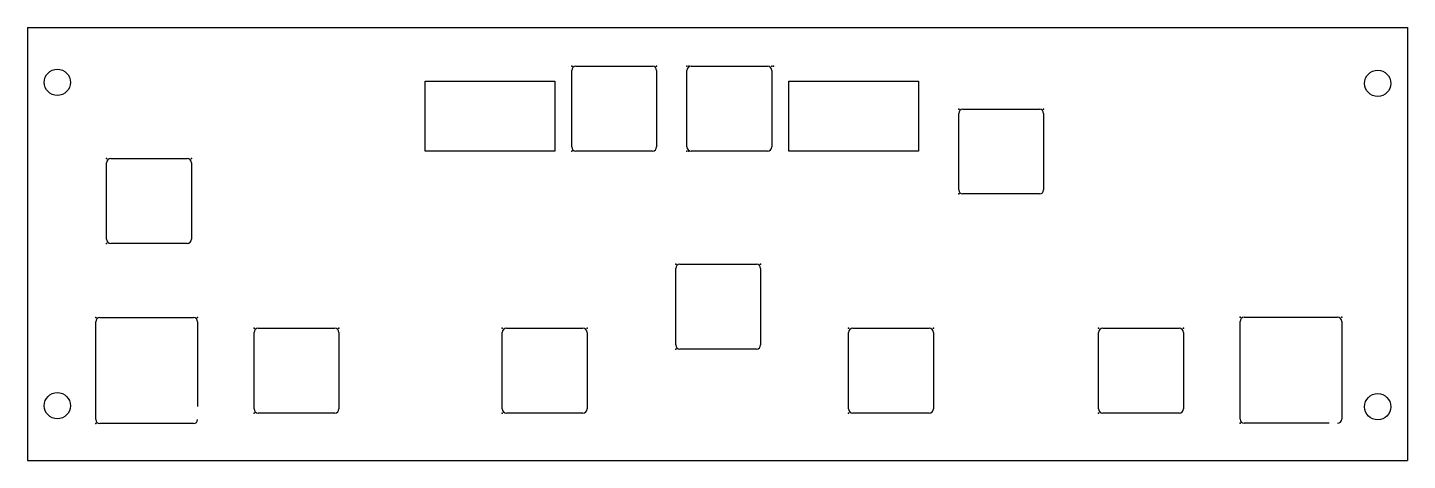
# Model space of a CAD drawing. Header units: centimetres. Extents: x 236.4 to 268.9, y 160.7 to 170.9.
import ezdxf

# ---------------------------------------------------------------- set-up
doc = ezdxf.new("R2010")
doc.units = ezdxf.units.CM
doc.header["$MEASUREMENT"] = 0
doc.layers.add('Elec_Holes v6_0', color=7, linetype='Continuous')

msp = doc.modelspace()

# ---------------------------------------------------------------- linework, layer by layer
at = {"layer": 'Elec_Holes v6_0'}
for p, q in [((236.383, 170.882), (236.383, 160.682)), ((236.383, 170.882), (268.883, 170.882)), ((268.883, 170.882), (268.883, 160.682)), ((249.199, 168.071), (249.199, 169.871)), ((249.199, 168.071), (249.199, 169.871)), ((249.299, 169.971), (251.099, 169.971)), ((249.299, 169.971), (251.099, 169.971)), ((251.199, 169.871), (251.199, 168.071)), ((251.199, 169.871), (251.199, 168.071)), ((251.914, 168.071), (251.914, 169.871)), ((252.014, 169.971), (253.814, 169.971)), ((253.914, 169.871), (253.914, 168.071)), ((245.749, 167.971), (245.749, 169.621)), ((245.749, 169.621), (248.799, 169.621)), ((248.799, 169.621), (248.799, 167.971)), ((254.314, 169.621), (257.364, 169.621)), ((254.314, 167.971), (254.314, 169.621)), ((257.364, 169.621), (257.364, 167.971)), ((258.314, 167.061), (258.314, 168.861)), ((258.314, 167.061), (258.314, 168.861)), ((258.414, 168.961), (260.214, 168.961)), ((258.414, 168.961), (260.214, 168.961)), ((260.314, 168.861), (260.314, 167.061)), ((260.314, 168.861), (260.314, 167.061)), ((238.342, 167.794), (240.142, 167.794)), ((238.342, 167.794), (240.142, 167.794)), ((248.799, 167.971), (245.749, 167.971)), ((251.099, 167.971), (249.299, 167.971)), ((251.099, 167.971), (249.299, 167.971)), ((253.814, 167.971), (252.014, 167.971)), ((257.364, 167.971), (254.314, 167.971)), ((238.242, 165.894), (238.242, 167.694)), ((238.242, 165.894), (238.242, 167.694)), ((240.242, 167.694), (240.242, 165.894)), ((240.242, 167.694), (240.242, 165.894)), ((260.214, 166.961), (258.414, 166.961)), ((260.214, 166.961), (258.414, 166.961)), ((240.142, 165.794), (238.342, 165.794)), ((240.142, 165.794), (238.342, 165.794)), ((251.649, 163.406), (251.649, 165.206)), ((251.649, 163.406), (251.649, 165.206)), ((251.749, 165.306), (253.549, 165.306)), ((251.749, 165.306), (253.549, 165.306)), ((253.649, 165.206), (253.649, 163.406)), ((253.649, 165.206), (253.649, 163.406)), ((237.987, 161.649), (237.987, 163.949)), ((238.087, 164.049), (240.287, 164.049)), ((240.387, 163.949), (240.387, 161.949)), ((264.94, 161.658), (264.94, 163.958)), ((265.04, 164.058), (267.24, 164.058)), ((267.34, 163.958), (267.34, 161.658)), ((241.716, 161.899), (241.716, 163.699)), ((241.716, 161.899), (241.716, 163.699)), ((241.816, 163.799), (243.616, 163.799)), ((241.816, 163.799), (243.616, 163.799)), ((243.716, 163.699), (243.716, 161.899)), ((243.716, 163.699), (243.716, 161.899)), ((247.561, 161.899), (247.561, 163.699)), ((247.561, 161.899), (247.561, 163.699)), ((247.661, 163.799), (249.461, 163.799)), ((247.661, 163.799), (249.461, 163.799)), ((249.561, 163.699), (249.561, 161.899)), ((249.561, 163.699), (249.561, 161.899)), ((255.721, 161.899), (255.721, 163.699)), ((255.821, 163.799), (257.621, 163.799)), ((257.721, 163.699), (257.721, 161.899)), ((261.608, 161.899), (261.608, 163.699)), ((261.708, 163.799), (263.508, 163.799)), ((263.608, 163.699), (263.608, 161.899)), ((253.549, 163.306), (251.749, 163.306)), ((253.549, 163.306), (251.749, 163.306)), ((240.287, 161.549), (238.087, 161.549)), ((243.616, 161.799), (241.816, 161.799)), ((243.616, 161.799), (241.816, 161.799)), ((249.461, 161.799), (247.661, 161.799)), ((249.461, 161.799), (247.661, 161.799)), ((257.621, 161.799), (255.821, 161.799)), ((263.508, 161.799), (261.708, 161.799)), ((267.04, 161.558), (265.04, 161.558)), ((236.383, 160.682), (268.883, 160.682))]:
    msp.add_line(p, q, dxfattribs=at)
for centre in [(237.083, 169.592), (268.183, 169.568), (237.083, 161.972), (268.183, 161.948)]:
    msp.add_circle(centre, 0.31, dxfattribs=at)
for centre, start, end in [((249.299, 169.871), 90, 180), ((249.299, 169.871), 90, 180), ((251.099, 169.871), 0, 90), ((251.099, 169.871), 0, 90), ((252.014, 169.871), 90, 180), ((253.814, 169.871), 0, 90), ((258.414, 168.861), 90, 180), ((258.414, 168.861), 90, 180), ((260.214, 168.861), 0, 90), ((260.214, 168.861), 0, 90), ((249.299, 168.071), 180, 270), ((249.299, 168.071), 180, 270), ((251.099, 168.071), 270, 0), ((251.099, 168.071), 270, 0), ((252.014, 168.071), 180, 270), ((253.814, 168.071), 270, 0), ((238.342, 167.694), 90, 180), ((238.342, 167.694), 90, 180), ((240.142, 167.694), 0, 90), ((240.142, 167.694), 0, 90), ((258.414, 167.061), 180, 270), ((258.414, 167.061), 180, 270), ((260.214, 167.061), 270, 0), ((260.214, 167.061), 270, 0), ((238.342, 165.894), 180, 270), ((238.342, 165.894), 180, 270), ((240.142, 165.894), 270, 0), ((240.142, 165.894), 270, 0), ((251.749, 165.206), 90, 180), ((251.749, 165.206), 90, 180), ((253.549, 165.206), 0, 90), ((253.549, 165.206), 0, 90), ((238.087, 163.949), 90, 180), ((240.287, 163.949), 0, 90), ((265.04, 163.958), 90, 180), ((267.24, 163.958), 0, 90), ((241.816, 163.699), 90, 180), ((241.816, 163.699), 90, 180), ((243.616, 163.699), 0, 90), ((243.616, 163.699), 0, 90), ((247.661, 163.699), 90, 180), ((247.661, 163.699), 90, 180), ((249.461, 163.699), 0, 90), ((249.461, 163.699), 0, 90), ((255.821, 163.699), 90, 180), ((257.621, 163.699), 0, 90), ((261.708, 163.699), 90, 180), ((263.508, 163.699), 0, 90), ((251.749, 163.406), 180, 270), ((251.749, 163.406), 180, 270), ((253.549, 163.406), 270, 0), ((253.549, 163.406), 270, 0), ((241.816, 161.899), 180, 270), ((241.816, 161.899), 180, 270), ((243.616, 161.899), 270, 0), ((243.616, 161.899), 270, 0), ((247.661, 161.899), 180, 270), ((247.661, 161.899), 180, 270), ((249.461, 161.899), 270, 0), ((249.461, 161.899), 270, 0), ((255.821, 161.899), 180, 270), ((257.621, 161.899), 270, 0), ((261.708, 161.899), 180, 270), ((263.508, 161.899), 270, 0), ((238.087, 161.649), 180, 270), ((240.287, 161.649), 270, 0), ((265.04, 161.658), 180, 270), ((267.24, 161.658), 270, 0)]:
    msp.add_arc(centre, 0.1, start, end, dxfattribs=at)
for p in [(249.199, 169.971), (249.199, 169.971), (251.199, 169.971), (251.199, 169.971), (251.914, 169.971), (251.954, 169.971), (253.914, 169.971), (253.954, 169.971), (258.314, 168.961), (258.314, 168.961), (260.314, 168.961), (260.314, 168.961), (238.242, 167.794), (238.242, 167.794), (240.242, 167.794), (240.242, 167.794), (249.199, 167.971), (249.199, 167.971), (251.914, 167.971), (251.954, 167.971), (258.314, 166.961), (258.314, 166.961), (238.242, 165.794), (238.242, 165.794), (251.649, 165.306), (251.649, 165.306), (253.649, 165.306), (253.649, 165.306), (237.987, 164.049), (240.387, 164.049), (264.94, 164.058), (267.34, 164.058), (241.716, 163.799), (241.716, 163.799), (243.716, 163.799), (243.716, 163.799), (247.561, 163.799), (247.561, 163.799), (249.561, 163.799), (249.561, 163.799), (255.721, 163.799), (257.721, 163.799), (261.608, 163.799), (263.608, 163.799), (251.649, 163.306), (251.649, 163.306), (237.987, 161.549), (241.716, 161.799), (241.716, 161.799), (247.561, 161.799), (247.561, 161.799), (255.721, 161.799), (261.608, 161.799), (264.94, 161.558)]:
    msp.add_point(p, dxfattribs=at)

doc.saveas('drawing.dxf')
